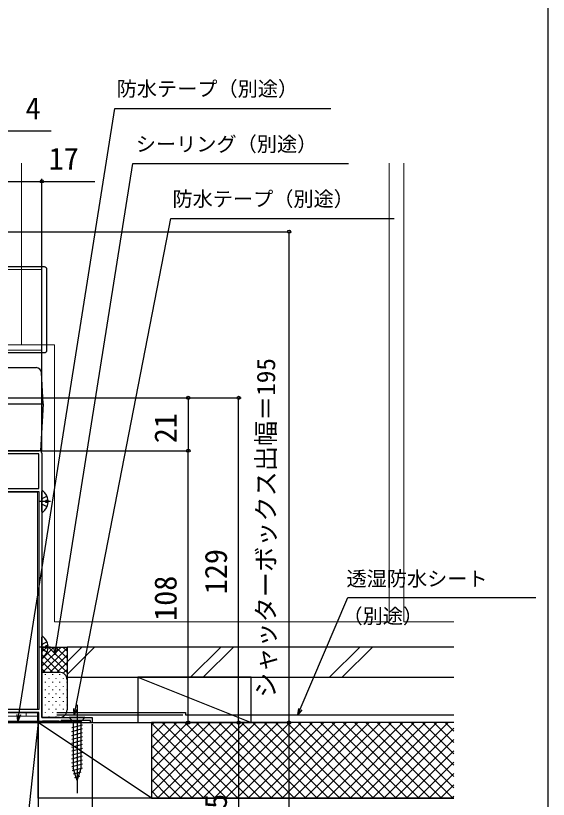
# Model space of a CAD drawing. Units: millimetres, scale not verified. Extents: x -525 to 525, y -783 to 779.
# Drawn here: x 313.6 to 525, y -515.2 to -203.9 of the extents above; entities that cross this region are included whole.
import ezdxf
from ezdxf.enums import TextEntityAlignment as Align

# ---------------------------------------------------------------- set-up
doc = ezdxf.new("R2010")
doc.units = ezdxf.units.MM
doc.header["$LTSCALE"] = 4
for name, color, linetype in [('0-2_YKK_11', 7, 'Continuous'), ('0-5_YKK_13', 4, 'Continuous'), ('0-7_YKK_D', 6, 'Continuous'), ('0-8_YKK_ZWAK', 7, 'Continuous'), ('0-9_YSS_K', 3, 'Continuous'), ('0-A_YSS_KE', 3, 'Continuous')]:
    doc.layers.add(name, color=color, linetype=linetype)
doc.layers.add('0-4_YKK_12', color=2, linetype='Continuous', lineweight=18)
doc.styles.add('ＭＳ ゴシック', font='')
doc.styles.get('ＭＳ ゴシック').set_extended_font_data('MS Gothic')

msp = doc.modelspace()

# ---------------------------------------------------------------- linework, layer by layer
at = {"layer": '0-2_YKK_11'}
for points in [[(286.3, -382.297), (286.3, -383.297), (287.1, -384.097), (287.1, -389.297), (286.3, -390.097), (286.3, -391.697), (322.8, -391.697), (322.8, -377.897), (303, -377.897), (303, -376.697), (323, -376.697)], [(324, -377.697), (324, -482.697), (344, -482.697), (344, -484.697), (343.3, -484.697), (343.3, -483.897), (331.7, -483.897), (331.7, -484.697), (331.3, -484.697), (331, -484.397), (330.7, -484.097), (324.3, -484.097), (324, -484.397), (323.7, -484.697), (322.8, -484.697), (322.8, -480.697), (303.9, -480.697)]]:
    msp.add_lwpolyline(points, dxfattribs=at)
msp.add_lwpolyline([(307, -479.497), (307, -392.897), (322.8, -392.897), (322.8, -479.497)], close=True, dxfattribs=at)
msp.add_arc((323, -377.697), 1, 0.00001, 89.99999, dxfattribs=at)
at = {"layer": '0-4_YKK_12'}
for p, q in [((315.9, -262.449), (315.9, -304.199)), ((461.9, -444.7), (461.9, -262.449)), ((259, -304.699), (324, -304.699)), ((315.9, -304.199), (315.9, -334.699)), ((324, -336.699), (324, -304.699)), ((326, -334.699), (111.25, -334.699)), ((329, -334.697), (326, -334.697)), ((329, -444.7), (329, -334.697)), ((259, -336.699), (324, -336.699)), ((307, -393.2), (322.3, -393.2)), ((322.3, -393.2), (322.3, -479.497)), ((461.9, -444.7), (329, -444.7)), ((284.4, -480.9), (322.3, -480.9)), ((284.4, -482.2), (322.3, -482.2)), ((317.8, -480.9), (317.8, -482.2))]:
    msp.add_line(p, q, dxfattribs=at)
for points in [[(467.6, -262.449), (467.6, -444.7), (487.5, -444.7)], [(322.3, -480.697), (322.3, -484.7), (293, -484.7)]]:
    msp.add_lwpolyline(points, dxfattribs=at)
at = {"layer": '0-5_YKK_13'}
for p, q in [((325, -303.699), (260, -303.699)), ((326, -336.699), (326, -304.699)), ((260, -337.699), (325, -337.699)), ((283.3, -343.697), (321.822, -343.697)), ((324.475, -358.097), (323.819, -345.592)), ((307, -358.097), (324.475, -358.097)), ((324.475, -358.097), (323.5, -376.697)), ((323.5, -376.697), (303.296, -376.697)), ((324, -400.872), (324, -392.921)), ((326.077, -394.822), (324.212, -395.752)), ((327.5, -396.897), (322.957, -396.897)), ((324.212, -395.752), (324, -396.15)), ((326.483, -396.472), (325.6, -396.472)), ((324, -458.672), (324, -450.721)), ((324.212, -453.552), (324, -453.95)), ((326.077, -452.622), (324.212, -453.552)), ((326.483, -454.272), (325.6, -454.272)), ((327.5, -454.697), (322.957, -454.697)), ((338, -477.697), (338, -512.697)), ((341.1, -482.697), (334.9, -482.697)), ((334.9, -482.697), (336.45, -484.247)), ((335.9, -486.673), (340.1, -485.548)), ((336.45, -484.247), (336.45, -502.781)), ((339.55, -484.247), (336.45, -484.247)), ((341.1, -482.697), (339.55, -484.247)), ((339.55, -502.781), (339.55, -484.247)), ((335.9, -488.226), (340.1, -487.101)), ((335.9, -489.779), (340.1, -488.654)), ((335.9, -491.332), (340.1, -490.207)), ((335.9, -492.885), (340.1, -491.759)), ((335.9, -494.438), (340.1, -493.312)), ((335.9, -495.991), (340.1, -494.865)), ((335.9, -497.544), (340.1, -496.418)), ((335.9, -499.097), (340.1, -497.971)), ((335.9, -500.649), (340.1, -499.524)), ((335.9, -502.202), (340.1, -501.077)), ((336.159, -503.686), (340.1, -502.63)), ((338, -507.697), (336.45, -502.781)), ((336.61, -505.118), (339.646, -504.304)), ((338, -507.697), (339.55, -502.781)), ((337.062, -506.55), (339.112, -506.001))]:
    msp.add_line(p, q, dxfattribs=at)
for points in [[(326.077, -398.972), (324.212, -398.042), (324, -397.644)], [(326.483, -397.322), (325.6, -397.322), (325.6, -396.472)], [(326.483, -455.122), (325.6, -455.122), (325.6, -454.272)], [(326.077, -456.772), (324.212, -455.842), (324, -455.444)]]:
    msp.add_lwpolyline(points, dxfattribs=at)
for centre, radius, start, end in [((325, -304.699), 1, 0, 90), ((325, -336.699), 1, 270, 0), ((321.822, -345.697), 2, 3, 90), ((324.274, -392.921), 0.274, 52.28591, 180), ((321.2, -396.897), 5.3, 4.59941, 52.28591), ((321.2, -396.897), 5.3, 307.71409, 355.40059), ((324.274, -400.872), 0.274, 180, 307.71409), ((324.274, -450.721), 0.274, 52.28591, 180), ((321.2, -454.697), 5.3, 4.59941, 52.28591), ((321.2, -454.697), 5.3, 307.71409, 355.40059), ((324.274, -458.672), 0.274, 180, 307.71409)]:
    msp.add_arc(centre, radius, start, end, dxfattribs=at)
at = {"layer": '0-7_YKK_D'}
for p, q in [((324, -376.697), (324, -268.697)), ((304, -289.697), (423.1, -289.697)), ((422.1, -484.697), (422.1, -289.697)), ((306, -355.697), (383.1, -355.697)), ((306, -355.697), (403.1, -355.697)), ((382.1, -355.697), (382.1, -376.697)), ((402.1, -484.697), (402.1, -355.697)), ((324, -376.697), (383.1, -376.697)), ((324, -376.697), (383.1, -376.697)), ((382.1, -484.7), (382.1, -376.697)), ((310.7, -484.7), (423.1, -484.7)), ((311, -484.7), (403.1, -484.7)), ((344, -485.397), (344, -772.9)), ((357.153, -484.7), (383.1, -484.7)), ((361.53, -484.697), (423.1, -484.697)), ((387.967, -484.697), (403.1, -484.697)), ((402.1, -484.7), (402.1, -559.2)), ((422.1, -599.7), (422.1, -484.7))]:
    msp.add_line(p, q, dxfattribs=at)
for points in [[(314.485, -484.087), (314.883, -481.569), (353.026, -240.744), (438.704, -240.744)], [(327.729, -249.697), (311, -249.697), (307, -249.697)], [(329.161, -457.8), (329.56, -455.282), (360.082, -262.577), (445.76, -262.577)], [(307, -269.697), (324, -269.697), (345.073, -269.697)], [(336.846, -481.697), (337.332, -479.194), (375.177, -284.497), (463.764, -284.497)], [(425.587, -481.697), (426.584, -479.35), (445.411, -434.994), (520.093, -434.994)], [(330.235, -455.389), (329.161, -457.8), (328.886, -455.175)], [(338.003, -479.324), (336.846, -481.697), (336.662, -479.063)], [(427.212, -479.616), (425.587, -481.697), (425.955, -479.083)], [(315.558, -481.676), (314.485, -484.087), (314.209, -481.462)]]:
    msp.add_lwpolyline(points, dxfattribs=at)
for centre in [(324, -269.697), (422.1, -289.697), (382.1, -355.697), (402.1, -355.697), (382.1, -376.697), (382.1, -376.697), (382.1, -484.7), (402.1, -484.697), (402.1, -484.7), (422.1, -484.697), (422.1, -484.7)]:
    msp.add_circle(centre, 0.637, dxfattribs=at)
at = {"layer": '0-8_YKK_ZWAK'}
msp.add_lwpolyline([(-525, -782.7), (525, -782.7), (525, 747.3)], dxfattribs=at)
at = {"layer": '0-9_YSS_K'}
for p, q in [((334, -460.603), (339.903, -454.7)), ((334, -465.603), (344.903, -454.7)), ((383.057, -466.7), (395.057, -454.7)), ((388.057, -466.7), (400.057, -454.7)), ((438.212, -466.7), (450.212, -454.7)), ((443.212, -466.7), (455.212, -454.7)), ((325.371, -465.537), (325.371, -465.737)), ((328.201, -465.537), (328.201, -465.737)), ((331.031, -465.537), (331.031, -465.737)), ((362.1, -466.7), (407.1, -484.7)), ((325.371, -468.567), (325.371, -468.767)), ((326.786, -467.152), (326.786, -467.352)), ((328.201, -468.567), (328.201, -468.767)), ((329.616, -467.152), (329.616, -467.352)), ((331.031, -468.567), (331.031, -468.767)), ((332.446, -467.152), (332.446, -467.352)), ((333.861, -468.567), (333.861, -468.767)), ((325.371, -471.597), (325.371, -471.797)), ((326.786, -470.182), (326.786, -470.382)), ((326.786, -473.212), (326.786, -473.412)), ((328.201, -471.597), (328.201, -471.797)), ((329.616, -470.182), (329.616, -470.382)), ((329.616, -473.212), (329.616, -473.412)), ((331.031, -471.597), (331.031, -471.797)), ((332.446, -470.182), (332.446, -470.382)), ((332.446, -473.212), (332.446, -473.412)), ((333.861, -471.597), (333.861, -471.797)), ((325.371, -474.627), (325.371, -474.827)), ((326.786, -476.242), (326.786, -476.442)), ((328.201, -474.627), (328.201, -474.827)), ((329.616, -476.242), (329.616, -476.442)), ((331.031, -474.627), (331.031, -474.827)), ((332.446, -476.242), (332.446, -476.442)), ((333.861, -474.627), (333.861, -474.827)), ((325.371, -477.657), (325.371, -477.857)), ((326.786, -479.272), (326.786, -479.472)), ((328.201, -477.657), (328.201, -477.857)), ((329.616, -479.272), (329.616, -479.472)), ((331.031, -477.657), (331.031, -477.857)), ((332.446, -479.272), (332.446, -479.472)), ((333.861, -477.657), (333.861, -477.857)), ((325.371, -480.687), (325.371, -480.887)), ((326.786, -482.302), (326.786, -482.502)), ((328.201, -480.687), (328.201, -480.887)), ((329.616, -482.302), (329.616, -482.502)), ((331.031, -480.687), (331.031, -480.887)), ((332.446, -482.302), (332.446, -482.325)), ((322.5, -484.7), (310, -599.7)), ((367.5, -514.7), (322.5, -484.7)), ((395.478, -484.7), (367.5, -512.678)), ((390.987, -484.7), (367.5, -508.187)), ((386.497, -484.7), (367.5, -503.697)), ((382.007, -484.7), (367.5, -499.207)), ((377.517, -484.7), (367.5, -494.717)), ((373.027, -484.7), (367.5, -490.227)), ((368.537, -484.7), (367.5, -485.737)), ((397.301, -514.7), (367.5, -484.899)), ((399.968, -484.7), (369.968, -514.7)), ((401.791, -514.7), (371.791, -484.7)), ((404.458, -484.7), (374.458, -514.7)), ((406.281, -514.7), (376.281, -484.7)), ((408.948, -484.7), (378.948, -514.7)), ((410.771, -514.7), (380.771, -484.7)), ((413.438, -484.7), (383.438, -514.7)), ((415.262, -514.7), (385.262, -484.7)), ((417.928, -484.7), (387.928, -514.7)), ((419.752, -514.7), (389.752, -484.7)), ((422.418, -484.7), (392.418, -514.7)), ((424.242, -514.7), (394.242, -484.7)), ((426.908, -484.7), (396.908, -514.7)), ((428.732, -514.7), (398.732, -484.7)), ((431.399, -484.7), (401.399, -514.7)), ((433.222, -514.7), (403.222, -484.7)), ((435.889, -484.7), (405.889, -514.7)), ((437.712, -514.7), (407.712, -484.7)), ((440.379, -484.7), (410.379, -514.7)), ((442.202, -514.7), (412.202, -484.7)), ((444.869, -484.7), (414.869, -514.7)), ((446.692, -514.7), (416.692, -484.7)), ((449.359, -484.7), (419.359, -514.7)), ((451.183, -514.7), (421.183, -484.7)), ((453.849, -484.7), (423.849, -514.7)), ((455.673, -514.7), (425.673, -484.7)), ((458.339, -484.7), (428.339, -514.7)), ((460.163, -514.7), (430.163, -484.7)), ((462.829, -484.7), (432.829, -514.7)), ((464.653, -514.7), (434.653, -484.7)), ((467.32, -484.7), (437.32, -514.7)), ((469.143, -514.7), (439.143, -484.7)), ((471.81, -484.7), (441.81, -514.7)), ((473.633, -514.7), (443.633, -484.7)), ((476.3, -484.7), (446.3, -514.7)), ((478.123, -514.7), (448.123, -484.7)), ((480.79, -484.7), (450.79, -514.7)), ((482.613, -514.7), (452.613, -484.7)), ((485.28, -484.7), (455.28, -514.7)), ((487.104, -514.7), (457.104, -484.7)), ((487.5, -510.606), (461.594, -484.7)), ((487.5, -506.116), (466.084, -484.7)), ((487.5, -501.626), (470.574, -484.7)), ((487.5, -497.136), (475.064, -484.7)), ((487.5, -492.646), (479.554, -484.7)), ((487.5, -488.156), (484.044, -484.7)), ((487.5, -486.97), (459.77, -514.7)), ((392.811, -514.7), (367.5, -489.389)), ((487.5, -491.46), (464.26, -514.7)), ((388.321, -514.7), (367.5, -493.879)), ((487.5, -495.95), (468.75, -514.7)), ((383.831, -514.7), (367.5, -498.369)), ((487.5, -500.441), (473.241, -514.7)), ((379.341, -514.7), (367.5, -502.859)), ((374.85, -514.7), (367.5, -507.35)), ((487.5, -504.931), (477.731, -514.7)), ((487.5, -509.421), (482.221, -514.7)), ((370.36, -514.7), (367.5, -511.84)), ((487.5, -513.911), (486.711, -514.7))]:
    msp.add_line(p, q, dxfattribs=at)
at = {"layer": '0-A_YSS_KE'}
for p, q in [((324, -456.652), (325.952, -454.7)), ((324, -459.481), (328.781, -454.7)), ((324, -462.309), (331.609, -454.7)), ((324, -454.839), (334, -464.839)), ((324.438, -464.7), (334, -455.138)), ((326.689, -454.7), (334, -462.011)), ((329.518, -454.7), (334, -459.182)), ((332.346, -454.7), (334, -456.354)), ((324, -457.668), (331.032, -464.7)), ((324, -460.496), (328.204, -464.7)), ((327.266, -464.7), (334, -457.966)), ((324, -463.325), (325.375, -464.7)), ((330.094, -464.7), (334, -460.794)), ((332.513, -465.11), (334, -463.623)), ((333.808, -466.644), (334, -466.451)), ((334, -467.668), (334, -467.668)), ((334, -467.7), (334, -479.697)), ((330, -481.697), (380, -481.697)), ((284.4, -484.087), (336, -484.087))]:
    msp.add_line(p, q, dxfattribs=at)
for points in [[(324, -464.7), (324, -454.7), (334, -454.7), (334, -467.7)], [(487.5, -454.7), (334, -454.7), (334, -466.7), (487.5, -466.7)], [(331, -482.697), (324, -482.697), (324, -464.7), (331, -464.7)], [(330, -480.697), (381, -480.697), (381, -481.697), (487.5, -481.697)], [(487.5, -484.7), (367.5, -484.7), (367.5, -514.7), (487.5, -514.7)], [(487.5, -514.7), (322.5, -514.7), (322.5, -523.7), (487.5, -523.7)]]:
    msp.add_lwpolyline(points, dxfattribs=at)
for points in [[(362.1, -466.7), (362.1, -484.7), (407.1, -484.7), (407.1, -466.7)], [(322.5, -484.7), (322.5, -599.7), (310, -599.7), (310, -484.7)], [(322.5, -514.7), (322.5, -484.7), (367.5, -484.7), (367.5, -514.7)]]:
    msp.add_lwpolyline(points, close=True, dxfattribs=at)
for centre, start, end in [((331, -467.7), 0, 90), ((331, -479.697), 270, 0)]:
    msp.add_arc(centre, 3, start, end, dxfattribs=at)

# ---------------------------------------------------------------- texts
at = {"layer": '0-7_YKK_D', "style": 'ＭＳ ゴシック'}
for s, height, p in [('防水テープ（別途）', 5.865, (353.706, -237.604)), ('4', 8.798, (317.547, -247.697)), ('シーリング（別途）', 5.865, (361.307, -259.574)), ('17', 8.798, (326.709, -267.697)), ('防水テープ（別途）', 5.865, (375.857, -281.358)), ('透湿防水シート', 5.865, (444.911, -432.244)), ('（別途）', 5.865, (443.32, -447.078))]:
    msp.add_text(s, height=height, dxfattribs=at).set_placement(p, align=Align.BOTTOM_LEFT)
for s, height, p in [('シャッターボックス出幅＝195', 7.331, (418.793, -474.867)), ('21', 8.798, (380.1, -373.731)), ('129', 8.798, (400.1, -433.731)), ('108', 8.798, (380.1, -444.301)), ('74.5', 8.798, (400.1, -536.95))]:
    msp.add_text(s, height=height, rotation=90, dxfattribs=at).set_placement(p, align=Align.BOTTOM_LEFT)

doc.saveas('drawing.dxf')
